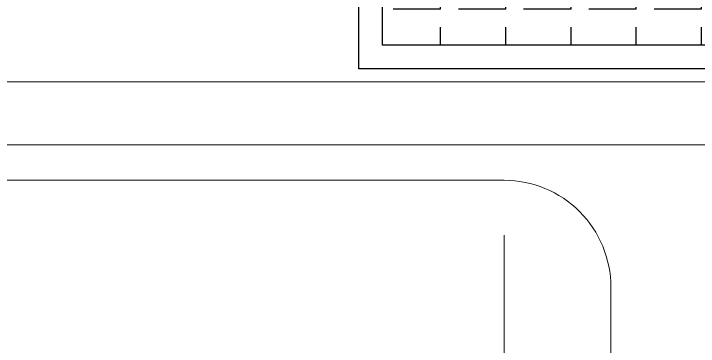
# Model space of a CAD drawing. Header units: metres. Extents: x 1587 to 89247, y -60 to 14723.
# Drawn here: x 48901 to 49478, y 10917 to 11198 of the extents above; entities that cross this region are included whole.
import ezdxf

# ---------------------------------------------------------------- set-up
doc = ezdxf.new("R2010")
doc.units = ezdxf.units.M
doc.header["$LTSCALE"] = 10
doc.linetypes.add('DASHED2', pattern=[9.524999999999999, 6.35, -3.175])
doc.layers.add('04Plumbing', color=4, linetype='Continuous')
doc.layers.add('Furniture', color=7, linetype='Continuous', lineweight=13)

# ---------------------------------------------------------------- blocks, each defined once
blk = doc.blocks.new('sink')
at = {"layer": 'Furniture'}
for p, q in [((1377.954356015687, 143.9999234846982), (1377.954356015686, 144.3199234656981)), ((1378.044356006974, 143.9099234808441), (1378.664356005974, 143.9099234886983)), ((1377.096856002262, 143.8799235156982), (1378.736855992262, 143.8799235156982)), ((1377.016855997262, 143.8268671767569), (1378.816855997262, 143.8268671767571))]:
    blk.add_line(p, q, dxfattribs=at)
at = {"layer": 'Furniture', "linetype": 'DASHED2'}
blk.add_line((1378.044201985493, 143.9562184519459), (1378.044201985493, 144.2762184329458), dxfattribs=at)
at = {"layer": 'Furniture'}
blk.add_arc((1378.044356011687, 143.9999234768443), 0.08999999600000036, 179.9999950000256, 269.9999969999632, dxfattribs=at)
blk = doc.blocks.new('A$C499414C3')
at = {"layer": '04Plumbing'}
h = blk.add_hatch(dxfattribs=at)
h.set_pattern_fill('ANGLE', color=256, scale=0.2, angle=450, style=0)
h.set_pattern_definition([(90, (507.0806034653888, -1142.038603966305), (-0.055, 7.072246285361016e-17), [0.04, -0.015]), (180, (507.0806034653888, -1142.038603966305), (-7.072246285361016e-17, -0.055), [0.04, -0.015])])
h.paths.add_polyline_path([(0.01999999999998892, -0.01999999999952706), (0.01999999999998892, -0.1799999999994952), (0.4800000000000182, -0.1799999999994952), (0.4800000000000182, -0.01999999999952706)])
for points in [[(0.5, 0), (0.5, -0.1999999999999318), (0, -0.1999999999999318), (0, 0)], [(0.4800000000000182, -0.01999999999952706), (0.4800000000000182, -0.1799999999994952), (0.01999999999998892, -0.1799999999994952), (0.01999999999998892, -0.01999999999952706)]]:
    blk.add_lwpolyline(points, close=True, dxfattribs=at)

msp = doc.modelspace()

# ---------------------------------------------------------------- block references
at = {"layer": '04Plumbing', "xscale": 1000, "yscale": 1000, "zscale": 1000}
msp.add_blockref('A$C499414C3', (49191.73751992275, 11351.14531590196), dxfattribs=at)
at = {"layer": 'Furniture', "lineweight": 9, "xscale": 1000, "yscale": 1000, "zscale": 1000, "rotation": 180}
msp.add_blockref('sink', (1427358.593517184, 154967.1478642592), dxfattribs=at)

doc.saveas('drawing.dxf')
